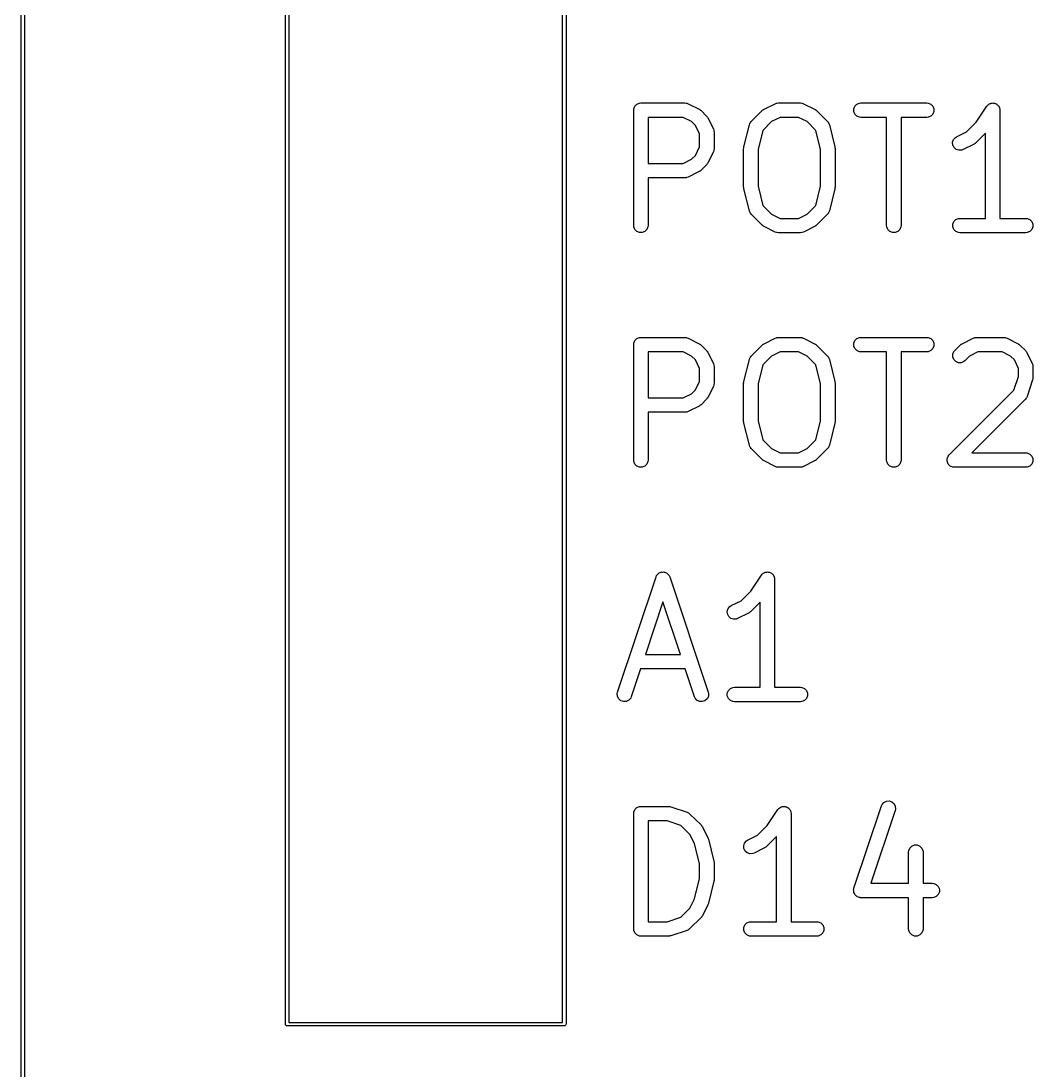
# Model space of a CAD drawing. Header units: inches. Extents: x 3.57 to 5.54, y -5.78 to -1.8.
# Drawn here: x 3.5657 to 3.997, y -2.7708 to -2.323 of the extents above; entities that cross this region are included whole.
import ezdxf

# ---------------------------------------------------------------- set-up
doc = ezdxf.new("R2010")
doc.units = ezdxf.units.IN
doc.header["$MEASUREMENT"] = 0
doc.layers.add('F.Silkscreen', color=41, linetype='CONTINUOUS', true_color=0xf2eda1)

msp = doc.modelspace()

# ---------------------------------------------------------------- linework, layer by layer
at = {"layer": 'F.Silkscreen', "linetype": 'CONTINUOUS'}
for p, q in [((3.56569, -5.78002), (3.56569, -1.80364)), ((3.56719, -1.80439), (3.56719, -5.77927)), ((3.67838, -2.75088), (3.67838, -1.92411)), ((3.67988, -1.92486), (3.67988, -2.75013)), ((3.79649, -2.75013), (3.79649, -1.92486)), ((3.79799, -1.92411), (3.79799, -2.75088)), ((3.82689, -2.36045), (3.82735, -2.35934)), ((3.82735, -2.35934), (3.8282, -2.35849)), ((3.8282, -2.35849), (3.82931, -2.35803)), ((3.82931, -2.35803), (3.82991, -2.35797)), ((3.82991, -2.35797), (3.84865, -2.35797)), ((3.84865, -2.35797), (3.84925, -2.35803)), ((3.84925, -2.35803), (3.84936, -2.35807)), ((3.84936, -2.35807), (3.84947, -2.35808)), ((3.84947, -2.35808), (3.85003, -2.3583)), ((3.85003, -2.3583), (3.85472, -2.36064)), ((3.88243, -2.36064), (3.88712, -2.3583)), ((3.88712, -2.3583), (3.88768, -2.35808)), ((3.88768, -2.35808), (3.88779, -2.35807)), ((3.88779, -2.35807), (3.88789, -2.35803)), ((3.88789, -2.35803), (3.88849, -2.35797)), ((3.88849, -2.35797), (3.89787, -2.35797)), ((3.89787, -2.35797), (3.89847, -2.35803)), ((3.89847, -2.35803), (3.89857, -2.35807)), ((3.89857, -2.35807), (3.89868, -2.35808)), ((3.89868, -2.35808), (3.89924, -2.3583)), ((3.89924, -2.3583), (3.90393, -2.36064)), ((3.92063, -2.36045), (3.92109, -2.35934)), ((3.92109, -2.35934), (3.92194, -2.35849)), ((3.92194, -2.35849), (3.92304, -2.35803)), ((3.92304, -2.35803), (3.92364, -2.35797)), ((3.92364, -2.35797), (3.95177, -2.35797)), ((3.95177, -2.35797), (3.95237, -2.35803)), ((3.95237, -2.35803), (3.95347, -2.35849)), ((3.95347, -2.35849), (3.95432, -2.35934)), ((3.95432, -2.35934), (3.95478, -2.36045)), ((3.97281, -2.36612), (3.97733, -2.35934)), ((3.97733, -2.35934), (3.97771, -2.35888)), ((3.97733, -2.35934), (3.97733, -2.35934)), ((3.97733, -2.35934), (3.97733, -2.35934)), ((3.97733, -2.35934), (3.97733, -2.35934)), ((3.97771, -2.35888), (3.97796, -2.35871)), ((3.97796, -2.35871), (3.97818, -2.35849)), ((3.97818, -2.35849), (3.97846, -2.35838)), ((3.97846, -2.35838), (3.97871, -2.35821)), ((3.97871, -2.35821), (3.97901, -2.35815)), ((3.97901, -2.35815), (3.97929, -2.35803)), ((3.97929, -2.35803), (3.97959, -2.35803)), ((3.97959, -2.35803), (3.97988, -2.35797)), ((3.97988, -2.35797), (3.98018, -2.35803)), ((3.98018, -2.35803), (3.98049, -2.35803)), ((3.98049, -2.35803), (3.98077, -2.35815)), ((3.98077, -2.35815), (3.98106, -2.35821)), ((3.98106, -2.35821), (3.98131, -2.35838)), ((3.98131, -2.35838), (3.9816, -2.35849)), ((3.9816, -2.35849), (3.98181, -2.3587)), ((3.98181, -2.3587), (3.98206, -2.35887)), ((3.98206, -2.35887), (3.98223, -2.35913)), ((3.98223, -2.35913), (3.98244, -2.35934)), ((3.98244, -2.35934), (3.98256, -2.35962)), ((3.98256, -2.35962), (3.98273, -2.35987)), ((3.98273, -2.35987), (3.98279, -2.36017)), ((3.82683, -2.36105), (3.82689, -2.36045)), ((3.82683, -2.41026), (3.82683, -2.36105)), ((3.84793, -2.36412), (3.83298, -2.36412)), ((3.83298, -2.36412), (3.83298, -2.38375)), ((3.85152, -2.36592), (3.84793, -2.36412)), ((3.85472, -2.36064), (3.85497, -2.3608)), ((3.85497, -2.3608), (3.85505, -2.36084)), ((3.85505, -2.36084), (3.85513, -2.3609)), ((3.85513, -2.3609), (3.85523, -2.36096)), ((3.85523, -2.36096), (3.85528, -2.36102)), ((3.85528, -2.36102), (3.85552, -2.36122)), ((3.85552, -2.36122), (3.85786, -2.36356)), ((3.85786, -2.36356), (3.85805, -2.3638)), ((3.85805, -2.3638), (3.85811, -2.36385)), ((3.85811, -2.36385), (3.85817, -2.36394)), ((3.85817, -2.36394), (3.85824, -2.36403)), ((3.85824, -2.36403), (3.85827, -2.3641)), ((3.85827, -2.3641), (3.85844, -2.36436)), ((3.85844, -2.36436), (3.86078, -2.36905)), ((3.87694, -2.3659), (3.88163, -2.36122)), ((3.88163, -2.36122), (3.88187, -2.36102)), ((3.88187, -2.36102), (3.88192, -2.36096)), ((3.88192, -2.36096), (3.88201, -2.3609)), ((3.88201, -2.3609), (3.8821, -2.36084)), ((3.8821, -2.36084), (3.88217, -2.3608)), ((3.88217, -2.3608), (3.88243, -2.36064)), ((3.88922, -2.36412), (3.88563, -2.36592)), ((3.89714, -2.36412), (3.88922, -2.36412)), ((3.90073, -2.36592), (3.89714, -2.36412)), ((3.90393, -2.36064), (3.90419, -2.3608)), ((3.90419, -2.3608), (3.90426, -2.36084)), ((3.90426, -2.36084), (3.90435, -2.3609)), ((3.90435, -2.3609), (3.90444, -2.36096)), ((3.90444, -2.36096), (3.90449, -2.36102)), ((3.90449, -2.36102), (3.90473, -2.36122)), ((3.90473, -2.36122), (3.90942, -2.3659)), ((3.92063, -2.36165), (3.92063, -2.36045)), ((3.92109, -2.36276), (3.92063, -2.36165)), ((3.92194, -2.36361), (3.92109, -2.36276)), ((3.92304, -2.36407), (3.92194, -2.36361)), ((3.92364, -2.36412), (3.92304, -2.36407)), ((3.93463, -2.36412), (3.92364, -2.36412)), ((3.93463, -2.41026), (3.93463, -2.36412)), ((3.95177, -2.36412), (3.94078, -2.36412)), ((3.94078, -2.36412), (3.94078, -2.41026)), ((3.95237, -2.36407), (3.95177, -2.36412)), ((3.95347, -2.36361), (3.95237, -2.36407)), ((3.95432, -2.36276), (3.95347, -2.36361)), ((3.95478, -2.36165), (3.95432, -2.36276)), ((3.95478, -2.36045), (3.95478, -2.36165)), ((3.98279, -2.36017), (3.9829, -2.36045)), ((3.9829, -2.36045), (3.98296, -2.36104)), ((3.98296, -2.36104), (3.98296, -2.36105)), ((3.98296, -2.36105), (3.98296, -2.36105)), ((3.98296, -2.36105), (3.98296, -2.36105)), ((3.98296, -2.36105), (3.98296, -2.40719)), ((3.85316, -2.36756), (3.85152, -2.36592)), ((3.85495, -2.37115), (3.85316, -2.36756)), ((3.87379, -2.37671), (3.87613, -2.36733)), ((3.87613, -2.36733), (3.87634, -2.36677)), ((3.87634, -2.36677), (3.87647, -2.36658)), ((3.87647, -2.36658), (3.87656, -2.36637)), ((3.87656, -2.36637), (3.87694, -2.3659)), ((3.88563, -2.36592), (3.8819, -2.36965)), ((3.90446, -2.36965), (3.90073, -2.36592)), ((3.90942, -2.3659), (3.9098, -2.36637)), ((3.9098, -2.36637), (3.90989, -2.36658)), ((3.90989, -2.36658), (3.91002, -2.36677)), ((3.91002, -2.36677), (3.91022, -2.36733)), ((3.91022, -2.36733), (3.91257, -2.37671)), ((3.96869, -2.37024), (3.97281, -2.36612)), ((3.85495, -2.37673), (3.85495, -2.37115)), ((3.86078, -2.36905), (3.86099, -2.36961)), ((3.86099, -2.36961), (3.861, -2.36972)), ((3.861, -2.36972), (3.86104, -2.36982)), ((3.86104, -2.36982), (3.8611, -2.37042)), ((3.8611, -2.37042), (3.8611, -2.37745)), ((3.8819, -2.36965), (3.87985, -2.37783)), ((3.90651, -2.37783), (3.90446, -2.36965)), ((3.96315, -2.37359), (3.96394, -2.37268)), ((3.96394, -2.37268), (3.96445, -2.37236)), ((3.96445, -2.37236), (3.96869, -2.37024)), ((3.97681, -2.37082), (3.97269, -2.37494)), ((3.97681, -2.40719), (3.97681, -2.37082)), ((3.85316, -2.38032), (3.85495, -2.37673)), ((3.8611, -2.37745), (3.86104, -2.37805)), ((3.8737, -2.3773), (3.87374, -2.37708)), ((3.87371, -2.37735), (3.8737, -2.3773)), ((3.8737, -2.37745), (3.87371, -2.37735)), ((3.8737, -2.39386), (3.8737, -2.37745)), ((3.87374, -2.37708), (3.87376, -2.37685)), ((3.87376, -2.37685), (3.87378, -2.37681)), ((3.87378, -2.37681), (3.87379, -2.37671)), ((3.87985, -2.37783), (3.87985, -2.39348)), ((3.90651, -2.39348), (3.90651, -2.37783)), ((3.91257, -2.37671), (3.91258, -2.37681)), ((3.91258, -2.37681), (3.9126, -2.37685)), ((3.9126, -2.37685), (3.91262, -2.37708)), ((3.91262, -2.37708), (3.91266, -2.3773)), ((3.91266, -2.3773), (3.91265, -2.37735)), ((3.91265, -2.37735), (3.91266, -2.37745)), ((3.91266, -2.37745), (3.91266, -2.39386)), ((3.96277, -2.37473), (3.96315, -2.37359)), ((3.96286, -2.37592), (3.96277, -2.37473)), ((3.9634, -2.377), (3.96286, -2.37592)), ((3.9643, -2.37778), (3.9634, -2.377)), ((3.96544, -2.37816), (3.9643, -2.37778)), ((3.9672, -2.37786), (3.96664, -2.37808)), ((3.97189, -2.37552), (3.9672, -2.37786)), ((3.97215, -2.37535), (3.97189, -2.37552)), ((3.97222, -2.37532), (3.97215, -2.37535)), ((3.97231, -2.37525), (3.97222, -2.37532)), ((3.9724, -2.3752), (3.97231, -2.37525)), ((3.97245, -2.37513), (3.9724, -2.3752)), ((3.97269, -2.37494), (3.97245, -2.37513)), ((3.84793, -2.38375), (3.85152, -2.38196)), ((3.85152, -2.38196), (3.85316, -2.38032)), ((3.86078, -2.37883), (3.85844, -2.38352)), ((3.86099, -2.37827), (3.86078, -2.37883)), ((3.861, -2.37816), (3.86099, -2.37827)), ((3.86104, -2.37805), (3.861, -2.37816)), ((3.96664, -2.37808), (3.96544, -2.37816)), ((3.83298, -2.38375), (3.84793, -2.38375)), ((3.85552, -2.38666), (3.85528, -2.38685)), ((3.85786, -2.38432), (3.85552, -2.38666)), ((3.85805, -2.38408), (3.85786, -2.38432)), ((3.85811, -2.38403), (3.85805, -2.38408)), ((3.85817, -2.38393), (3.85811, -2.38403)), ((3.85824, -2.38385), (3.85817, -2.38393)), ((3.85827, -2.38377), (3.85824, -2.38385)), ((3.85844, -2.38352), (3.85827, -2.38377)), ((3.84865, -2.3899), (3.83298, -2.3899)), ((3.83298, -2.3899), (3.83298, -2.41026)), ((3.84925, -2.38984), (3.84865, -2.3899)), ((3.84936, -2.3898), (3.84925, -2.38984)), ((3.84947, -2.38979), (3.84936, -2.3898)), ((3.85003, -2.38958), (3.84947, -2.38979)), ((3.85472, -2.38723), (3.85003, -2.38958)), ((3.85497, -2.38707), (3.85472, -2.38723)), ((3.85505, -2.38704), (3.85497, -2.38707)), ((3.85513, -2.38697), (3.85505, -2.38704)), ((3.85523, -2.38691), (3.85513, -2.38697)), ((3.85528, -2.38685), (3.85523, -2.38691)), ((3.87371, -2.39396), (3.8737, -2.39386)), ((3.8737, -2.39401), (3.87371, -2.39396)), ((3.87374, -2.39423), (3.8737, -2.39401)), ((3.87376, -2.39446), (3.87374, -2.39423)), ((3.87378, -2.3945), (3.87376, -2.39446)), ((3.87379, -2.3946), (3.87378, -2.3945)), ((3.87613, -2.40398), (3.87379, -2.3946)), ((3.87985, -2.39348), (3.8819, -2.40166)), ((3.90446, -2.40166), (3.90651, -2.39348)), ((3.91257, -2.3946), (3.91022, -2.40398)), ((3.91258, -2.3945), (3.91257, -2.3946)), ((3.9126, -2.39446), (3.91258, -2.3945)), ((3.91262, -2.39423), (3.9126, -2.39446)), ((3.91266, -2.39401), (3.91262, -2.39423)), ((3.91266, -2.39386), (3.91265, -2.39396)), ((3.91265, -2.39396), (3.91266, -2.39401)), ((3.87634, -2.40455), (3.87613, -2.40398)), ((3.87647, -2.40473), (3.87634, -2.40455)), ((3.87656, -2.40494), (3.87647, -2.40473)), ((3.8819, -2.40166), (3.88563, -2.40539)), ((3.90073, -2.40539), (3.90446, -2.40166)), ((3.90989, -2.40473), (3.9098, -2.40494)), ((3.91002, -2.40455), (3.90989, -2.40473)), ((3.91022, -2.40398), (3.91002, -2.40455)), ((3.87694, -2.40541), (3.87656, -2.40494)), ((3.88163, -2.41009), (3.87694, -2.40541)), ((3.88563, -2.40539), (3.88922, -2.40719)), ((3.88922, -2.40719), (3.89714, -2.40719)), ((3.89714, -2.40719), (3.90073, -2.40539)), ((3.90942, -2.40541), (3.90473, -2.41009)), ((3.9098, -2.40494), (3.90942, -2.40541)), ((3.96281, -2.40966), (3.96327, -2.40855)), ((3.96327, -2.40855), (3.96412, -2.4077)), ((3.96412, -2.4077), (3.96523, -2.40725)), ((3.96523, -2.40725), (3.96583, -2.40719)), ((3.96583, -2.40719), (3.97681, -2.40719)), ((3.98296, -2.40719), (3.99395, -2.40719)), ((3.99395, -2.40719), (3.99455, -2.40725)), ((3.99455, -2.40725), (3.99566, -2.4077)), ((3.99566, -2.4077), (3.99651, -2.40855)), ((3.99651, -2.40855), (3.99696, -2.40966)), ((3.82689, -2.41086), (3.82683, -2.41026)), ((3.82735, -2.41197), (3.82689, -2.41086)), ((3.8282, -2.41282), (3.82735, -2.41197)), ((3.82931, -2.41328), (3.8282, -2.41282)), ((3.83051, -2.41328), (3.82931, -2.41328)), ((3.83161, -2.41282), (3.83051, -2.41328)), ((3.83246, -2.41197), (3.83161, -2.41282)), ((3.83292, -2.41086), (3.83246, -2.41197)), ((3.83298, -2.41026), (3.83292, -2.41086)), ((3.88187, -2.41029), (3.88163, -2.41009)), ((3.88192, -2.41035), (3.88187, -2.41029)), ((3.88201, -2.41041), (3.88192, -2.41035)), ((3.8821, -2.41048), (3.88201, -2.41041)), ((3.88217, -2.41051), (3.8821, -2.41048)), ((3.88243, -2.41067), (3.88217, -2.41051)), ((3.88712, -2.41301), (3.88243, -2.41067)), ((3.88768, -2.41323), (3.88712, -2.41301)), ((3.88779, -2.41324), (3.88768, -2.41323)), ((3.88789, -2.41328), (3.88779, -2.41324)), ((3.88849, -2.41334), (3.88789, -2.41328)), ((3.89787, -2.41334), (3.88849, -2.41334)), ((3.89847, -2.41328), (3.89787, -2.41334)), ((3.89857, -2.41324), (3.89847, -2.41328)), ((3.89868, -2.41323), (3.89857, -2.41324)), ((3.89924, -2.41301), (3.89868, -2.41323)), ((3.90393, -2.41067), (3.89924, -2.41301)), ((3.90419, -2.41051), (3.90393, -2.41067)), ((3.90426, -2.41048), (3.90419, -2.41051)), ((3.90435, -2.41041), (3.90426, -2.41048)), ((3.90444, -2.41035), (3.90435, -2.41041)), ((3.90449, -2.41029), (3.90444, -2.41035)), ((3.90473, -2.41009), (3.90449, -2.41029)), ((3.93469, -2.41086), (3.93463, -2.41026)), ((3.93515, -2.41197), (3.93469, -2.41086)), ((3.936, -2.41282), (3.93515, -2.41197)), ((3.93711, -2.41328), (3.936, -2.41282)), ((3.93831, -2.41328), (3.93711, -2.41328)), ((3.93941, -2.41282), (3.93831, -2.41328)), ((3.94026, -2.41197), (3.93941, -2.41282)), ((3.94072, -2.41086), (3.94026, -2.41197)), ((3.94078, -2.41026), (3.94072, -2.41086)), ((3.96281, -2.41086), (3.96281, -2.40966)), ((3.96327, -2.41197), (3.96281, -2.41086)), ((3.96412, -2.41282), (3.96327, -2.41197)), ((3.96523, -2.41328), (3.96412, -2.41282)), ((3.96583, -2.41334), (3.96523, -2.41328)), ((3.99395, -2.41334), (3.96583, -2.41334)), ((3.99455, -2.41328), (3.99395, -2.41334)), ((3.99566, -2.41282), (3.99455, -2.41328)), ((3.99651, -2.41197), (3.99566, -2.41282)), ((3.99696, -2.41086), (3.99651, -2.41197)), ((3.99696, -2.40966), (3.99696, -2.41086)), ((3.8282, -2.45849), (3.82931, -2.45803)), ((3.82931, -2.45803), (3.82991, -2.45797)), ((3.82991, -2.45797), (3.84865, -2.45797)), ((3.84865, -2.45797), (3.84925, -2.45803)), ((3.84925, -2.45803), (3.84936, -2.45807)), ((3.84936, -2.45807), (3.84947, -2.45808)), ((3.84947, -2.45808), (3.85003, -2.4583)), ((3.85003, -2.4583), (3.85472, -2.46064)), ((3.88243, -2.46064), (3.88712, -2.4583)), ((3.88712, -2.4583), (3.88768, -2.45808)), ((3.88768, -2.45808), (3.88779, -2.45807)), ((3.88779, -2.45807), (3.88789, -2.45803)), ((3.88789, -2.45803), (3.88849, -2.45797)), ((3.88849, -2.45797), (3.89787, -2.45797)), ((3.89787, -2.45797), (3.89847, -2.45803)), ((3.89847, -2.45803), (3.89857, -2.45807)), ((3.89857, -2.45807), (3.89868, -2.45808)), ((3.89868, -2.45808), (3.89924, -2.4583)), ((3.89924, -2.4583), (3.90393, -2.46064)), ((3.92194, -2.45849), (3.92304, -2.45803)), ((3.92304, -2.45803), (3.92364, -2.45797)), ((3.92364, -2.45797), (3.95177, -2.45797)), ((3.95177, -2.45797), (3.95237, -2.45803)), ((3.95237, -2.45803), (3.95347, -2.45849)), ((3.96679, -2.46064), (3.97148, -2.4583)), ((3.97148, -2.4583), (3.97204, -2.45808)), ((3.97204, -2.45808), (3.97215, -2.45807)), ((3.97215, -2.45807), (3.97226, -2.45803)), ((3.97226, -2.45803), (3.97286, -2.45797)), ((3.97286, -2.45797), (3.98457, -2.45797)), ((3.98457, -2.45797), (3.98517, -2.45803)), ((3.98517, -2.45803), (3.98528, -2.45807)), ((3.98528, -2.45807), (3.98539, -2.45808)), ((3.98539, -2.45808), (3.98595, -2.4583)), ((3.98595, -2.4583), (3.99064, -2.46064)), ((3.82683, -2.46105), (3.82689, -2.46045)), ((3.82683, -2.51026), (3.82683, -2.46105)), ((3.82689, -2.46045), (3.82735, -2.45934)), ((3.82735, -2.45934), (3.8282, -2.45849)), ((3.85472, -2.46064), (3.85497, -2.4608)), ((3.85497, -2.4608), (3.85505, -2.46084)), ((3.85505, -2.46084), (3.85513, -2.4609)), ((3.85513, -2.4609), (3.85523, -2.46096)), ((3.85523, -2.46096), (3.85528, -2.46102)), ((3.85528, -2.46102), (3.85552, -2.46122)), ((3.85552, -2.46122), (3.85786, -2.46356)), ((3.87694, -2.4659), (3.88163, -2.46122)), ((3.88163, -2.46122), (3.88187, -2.46102)), ((3.88187, -2.46102), (3.88192, -2.46096)), ((3.88192, -2.46096), (3.88201, -2.4609)), ((3.88201, -2.4609), (3.8821, -2.46084)), ((3.8821, -2.46084), (3.88217, -2.4608)), ((3.88217, -2.4608), (3.88243, -2.46064)), ((3.90393, -2.46064), (3.90419, -2.4608)), ((3.90419, -2.4608), (3.90426, -2.46084)), ((3.90426, -2.46084), (3.90435, -2.4609)), ((3.90435, -2.4609), (3.90444, -2.46096)), ((3.90444, -2.46096), (3.90449, -2.46102)), ((3.90449, -2.46102), (3.90473, -2.46122)), ((3.90473, -2.46122), (3.90942, -2.4659)), ((3.92063, -2.46045), (3.92109, -2.45934)), ((3.92063, -2.46165), (3.92063, -2.46045)), ((3.92109, -2.46276), (3.92063, -2.46165)), ((3.92109, -2.45934), (3.92194, -2.45849)), ((3.92194, -2.46361), (3.92109, -2.46276)), ((3.95347, -2.45849), (3.95432, -2.45934)), ((3.95432, -2.46276), (3.95347, -2.46361)), ((3.95432, -2.45934), (3.95478, -2.46045)), ((3.95478, -2.46165), (3.95432, -2.46276)), ((3.95478, -2.46045), (3.95478, -2.46165)), ((3.96365, -2.46356), (3.966, -2.46122)), ((3.966, -2.46122), (3.96623, -2.46102)), ((3.96623, -2.46102), (3.96628, -2.46096)), ((3.96628, -2.46096), (3.96638, -2.4609)), ((3.96638, -2.4609), (3.96646, -2.46084)), ((3.96646, -2.46084), (3.96654, -2.4608)), ((3.96654, -2.4608), (3.96679, -2.46064)), ((3.99064, -2.46064), (3.9909, -2.4608)), ((3.9909, -2.4608), (3.99097, -2.46084)), ((3.99097, -2.46084), (3.99105, -2.4609)), ((3.99105, -2.4609), (3.99115, -2.46096)), ((3.99115, -2.46096), (3.9912, -2.46102)), ((3.9912, -2.46102), (3.99144, -2.46122)), ((3.99144, -2.46122), (3.99378, -2.46356)), ((3.84793, -2.46412), (3.83298, -2.46412)), ((3.83298, -2.46412), (3.83298, -2.48375)), ((3.85152, -2.46592), (3.84793, -2.46412)), ((3.85316, -2.46756), (3.85152, -2.46592)), ((3.85786, -2.46356), (3.85805, -2.4638)), ((3.85805, -2.4638), (3.85811, -2.46385)), ((3.85811, -2.46385), (3.85817, -2.46394)), ((3.85817, -2.46394), (3.85824, -2.46403)), ((3.85824, -2.46403), (3.85827, -2.4641)), ((3.85827, -2.4641), (3.85844, -2.46436)), ((3.85844, -2.46436), (3.86078, -2.46905)), ((3.87379, -2.47671), (3.87613, -2.46733)), ((3.87613, -2.46733), (3.87634, -2.46677)), ((3.87634, -2.46677), (3.87647, -2.46658)), ((3.87647, -2.46658), (3.87656, -2.46637)), ((3.87656, -2.46637), (3.87694, -2.4659)), ((3.88563, -2.46592), (3.8819, -2.46965)), ((3.88922, -2.46412), (3.88563, -2.46592)), ((3.89714, -2.46412), (3.88922, -2.46412)), ((3.90073, -2.46592), (3.89714, -2.46412)), ((3.90446, -2.46965), (3.90073, -2.46592)), ((3.90942, -2.4659), (3.9098, -2.46637)), ((3.9098, -2.46637), (3.90989, -2.46658)), ((3.90989, -2.46658), (3.91002, -2.46677)), ((3.91002, -2.46677), (3.91022, -2.46733)), ((3.91022, -2.46733), (3.91257, -2.47671)), ((3.92304, -2.46407), (3.92194, -2.46361)), ((3.92364, -2.46412), (3.92304, -2.46407)), ((3.93463, -2.46412), (3.92364, -2.46412)), ((3.93463, -2.51026), (3.93463, -2.46412)), ((3.95177, -2.46412), (3.94078, -2.46412)), ((3.94078, -2.46412), (3.94078, -2.51026)), ((3.95237, -2.46407), (3.95177, -2.46412)), ((3.95347, -2.46361), (3.95237, -2.46407)), ((3.96281, -2.46514), (3.96327, -2.46403)), ((3.96281, -2.46634), (3.96281, -2.46514)), ((3.96327, -2.46744), (3.96281, -2.46634)), ((3.96327, -2.46403), (3.96365, -2.46356)), ((3.96999, -2.46592), (3.968, -2.46791)), ((3.97358, -2.46412), (3.96999, -2.46592)), ((3.98385, -2.46412), (3.97358, -2.46412)), ((3.98744, -2.46592), (3.98385, -2.46412)), ((3.98908, -2.46756), (3.98744, -2.46592)), ((3.99378, -2.46356), (3.99397, -2.4638)), ((3.99397, -2.4638), (3.99403, -2.46385)), ((3.99403, -2.46385), (3.99409, -2.46394)), ((3.99409, -2.46394), (3.99416, -2.46403)), ((3.99416, -2.46403), (3.99419, -2.4641)), ((3.99419, -2.4641), (3.99436, -2.46436)), ((3.99436, -2.46436), (3.9967, -2.46905)), ((3.85495, -2.47115), (3.85316, -2.46756)), ((3.85495, -2.47673), (3.85495, -2.47115)), ((3.86078, -2.46905), (3.86099, -2.46961)), ((3.86099, -2.46961), (3.861, -2.46972)), ((3.861, -2.46972), (3.86104, -2.46982)), ((3.86104, -2.46982), (3.8611, -2.47042)), ((3.8611, -2.47042), (3.8611, -2.47745)), ((3.8819, -2.46965), (3.87985, -2.47783)), ((3.90651, -2.47783), (3.90446, -2.46965)), ((3.96412, -2.46829), (3.96327, -2.46744)), ((3.96523, -2.46875), (3.96412, -2.46829)), ((3.96643, -2.46875), (3.96523, -2.46875)), ((3.96754, -2.46829), (3.96643, -2.46875)), ((3.968, -2.46791), (3.96754, -2.46829)), ((3.99087, -2.47115), (3.98908, -2.46756)), ((3.99087, -2.47461), (3.99087, -2.47115)), ((3.9967, -2.46905), (3.99691, -2.46961)), ((3.99691, -2.46961), (3.99692, -2.46972)), ((3.99692, -2.46972), (3.99696, -2.46982)), ((3.99696, -2.46982), (3.99702, -2.47042)), ((3.99702, -2.47042), (3.99702, -2.47511)), ((3.98892, -2.48048), (3.99087, -2.47461)), ((3.99687, -2.47608), (3.99452, -2.48311)), ((3.99693, -2.47578), (3.99687, -2.47608)), ((3.99696, -2.47571), (3.99693, -2.47578)), ((3.99698, -2.4756), (3.99696, -2.47571)), ((3.997, -2.47549), (3.99698, -2.4756)), ((3.99702, -2.47511), (3.99699, -2.47541)), ((3.99699, -2.47541), (3.997, -2.47549)), ((3.85152, -2.48196), (3.85316, -2.48032)), ((3.85316, -2.48032), (3.85495, -2.47673)), ((3.86078, -2.47883), (3.85844, -2.48352)), ((3.86099, -2.47827), (3.86078, -2.47883)), ((3.861, -2.47816), (3.86099, -2.47827)), ((3.86104, -2.47805), (3.861, -2.47816)), ((3.8611, -2.47745), (3.86104, -2.47805)), ((3.8737, -2.4773), (3.87374, -2.47708)), ((3.87371, -2.47735), (3.8737, -2.4773)), ((3.8737, -2.47745), (3.87371, -2.47735)), ((3.8737, -2.49386), (3.8737, -2.47745)), ((3.87374, -2.47708), (3.87376, -2.47685)), ((3.87376, -2.47685), (3.87378, -2.47681)), ((3.87378, -2.47681), (3.87379, -2.47671)), ((3.87985, -2.47783), (3.87985, -2.49348)), ((3.90651, -2.49348), (3.90651, -2.47783)), ((3.91257, -2.47671), (3.91258, -2.47681)), ((3.91258, -2.47681), (3.9126, -2.47685)), ((3.9126, -2.47685), (3.91262, -2.47708)), ((3.91262, -2.47708), (3.91266, -2.4773)), ((3.91266, -2.4773), (3.91265, -2.47735)), ((3.91265, -2.47735), (3.91266, -2.47745)), ((3.91266, -2.47745), (3.91266, -2.49386)), ((3.96131, -2.50809), (3.98892, -2.48048)), ((3.83298, -2.48375), (3.84793, -2.48375)), ((3.84793, -2.48375), (3.85152, -2.48196)), ((3.85786, -2.48432), (3.85552, -2.48666)), ((3.85805, -2.48408), (3.85786, -2.48432)), ((3.85811, -2.48403), (3.85805, -2.48408)), ((3.85817, -2.48393), (3.85811, -2.48403)), ((3.85824, -2.48385), (3.85817, -2.48393)), ((3.85827, -2.48377), (3.85824, -2.48385)), ((3.85844, -2.48352), (3.85827, -2.48377)), ((3.99378, -2.48432), (3.97091, -2.50719)), ((3.99416, -2.48385), (3.99378, -2.48432)), ((3.9942, -2.48375), (3.99416, -2.48385)), ((3.99428, -2.48366), (3.9942, -2.48375)), ((3.99452, -2.48311), (3.99428, -2.48366)), ((3.84936, -2.4898), (3.84925, -2.48984)), ((3.84947, -2.48979), (3.84936, -2.4898)), ((3.85003, -2.48958), (3.84947, -2.48979)), ((3.85472, -2.48723), (3.85003, -2.48958)), ((3.85497, -2.48707), (3.85472, -2.48723)), ((3.85505, -2.48704), (3.85497, -2.48707)), ((3.85513, -2.48697), (3.85505, -2.48704)), ((3.85523, -2.48691), (3.85513, -2.48697)), ((3.85528, -2.48685), (3.85523, -2.48691)), ((3.85552, -2.48666), (3.85528, -2.48685)), ((3.84865, -2.4899), (3.83298, -2.4899)), ((3.83298, -2.4899), (3.83298, -2.51026)), ((3.84925, -2.48984), (3.84865, -2.4899)), ((3.87371, -2.49396), (3.8737, -2.49386)), ((3.8737, -2.49401), (3.87371, -2.49396)), ((3.87374, -2.49423), (3.8737, -2.49401)), ((3.87376, -2.49446), (3.87374, -2.49423)), ((3.87985, -2.49348), (3.8819, -2.50166)), ((3.90446, -2.50166), (3.90651, -2.49348)), ((3.91262, -2.49423), (3.9126, -2.49446)), ((3.91266, -2.49401), (3.91262, -2.49423)), ((3.91266, -2.49386), (3.91265, -2.49396)), ((3.91265, -2.49396), (3.91266, -2.49401)), ((3.87378, -2.4945), (3.87376, -2.49446)), ((3.87379, -2.4946), (3.87378, -2.4945)), ((3.87613, -2.50398), (3.87379, -2.4946)), ((3.91257, -2.4946), (3.91022, -2.50398)), ((3.91258, -2.4945), (3.91257, -2.4946)), ((3.9126, -2.49446), (3.91258, -2.4945)), ((3.8819, -2.50166), (3.88563, -2.50539)), ((3.90073, -2.50539), (3.90446, -2.50166)), ((3.87634, -2.50455), (3.87613, -2.50398)), ((3.87647, -2.50473), (3.87634, -2.50455)), ((3.87656, -2.50494), (3.87647, -2.50473)), ((3.87694, -2.50541), (3.87656, -2.50494)), ((3.88163, -2.51009), (3.87694, -2.50541)), ((3.88563, -2.50539), (3.88922, -2.50719)), ((3.88922, -2.50719), (3.89714, -2.50719)), ((3.89714, -2.50719), (3.90073, -2.50539)), ((3.90942, -2.50541), (3.90473, -2.51009)), ((3.9098, -2.50494), (3.90942, -2.50541)), ((3.90989, -2.50473), (3.9098, -2.50494)), ((3.91002, -2.50455), (3.90989, -2.50473)), ((3.91022, -2.50398), (3.91002, -2.50455)), ((3.97091, -2.50719), (3.99395, -2.50719)), ((3.99395, -2.50719), (3.99455, -2.50725)), ((3.99455, -2.50725), (3.99566, -2.5077)), ((3.99566, -2.5077), (3.99651, -2.50855)), ((3.82689, -2.51086), (3.82683, -2.51026)), ((3.82735, -2.51197), (3.82689, -2.51086)), ((3.8282, -2.51282), (3.82735, -2.51197)), ((3.83246, -2.51197), (3.83161, -2.51282)), ((3.83292, -2.51086), (3.83246, -2.51197)), ((3.83298, -2.51026), (3.83292, -2.51086)), ((3.88187, -2.51029), (3.88163, -2.51009)), ((3.88192, -2.51035), (3.88187, -2.51029)), ((3.88201, -2.51041), (3.88192, -2.51035)), ((3.8821, -2.51048), (3.88201, -2.51041)), ((3.88217, -2.51051), (3.8821, -2.51048)), ((3.88243, -2.51067), (3.88217, -2.51051)), ((3.88712, -2.51301), (3.88243, -2.51067)), ((3.90393, -2.51067), (3.89924, -2.51301)), ((3.90419, -2.51051), (3.90393, -2.51067)), ((3.90426, -2.51048), (3.90419, -2.51051)), ((3.90435, -2.51041), (3.90426, -2.51048)), ((3.90444, -2.51035), (3.90435, -2.51041)), ((3.90449, -2.51029), (3.90444, -2.51035)), ((3.90473, -2.51009), (3.90449, -2.51029)), ((3.93469, -2.51086), (3.93463, -2.51026)), ((3.93515, -2.51197), (3.93469, -2.51086)), ((3.936, -2.51282), (3.93515, -2.51197)), ((3.94026, -2.51197), (3.93941, -2.51282)), ((3.94072, -2.51086), (3.94026, -2.51197)), ((3.94078, -2.51026), (3.94072, -2.51086)), ((3.96047, -2.50966), (3.9606, -2.50934)), ((3.96047, -2.51086), (3.96047, -2.50966)), ((3.96055, -2.51107), (3.96047, -2.51086)), ((3.96093, -2.51197), (3.96055, -2.51107)), ((3.9606, -2.50934), (3.96093, -2.50855)), ((3.96093, -2.50855), (3.96131, -2.50809)), ((3.96093, -2.50855), (3.96093, -2.50855)), ((3.96177, -2.51282), (3.96093, -2.51197)), ((3.99651, -2.51197), (3.99566, -2.51282)), ((3.99651, -2.50855), (3.99696, -2.50966)), ((3.99696, -2.51086), (3.99651, -2.51197)), ((3.99696, -2.50966), (3.99696, -2.51086)), ((3.82931, -2.51328), (3.8282, -2.51282)), ((3.83051, -2.51328), (3.82931, -2.51328)), ((3.83161, -2.51282), (3.83051, -2.51328)), ((3.88768, -2.51323), (3.88712, -2.51301)), ((3.88779, -2.51324), (3.88768, -2.51323)), ((3.88789, -2.51328), (3.88779, -2.51324)), ((3.88849, -2.51334), (3.88789, -2.51328)), ((3.89787, -2.51334), (3.88849, -2.51334)), ((3.89847, -2.51328), (3.89787, -2.51334)), ((3.89857, -2.51324), (3.89847, -2.51328)), ((3.89868, -2.51323), (3.89857, -2.51324)), ((3.89924, -2.51301), (3.89868, -2.51323)), ((3.93711, -2.51328), (3.936, -2.51282)), ((3.93831, -2.51328), (3.93711, -2.51328)), ((3.93941, -2.51282), (3.93831, -2.51328)), ((3.96256, -2.51314), (3.96177, -2.51282)), ((3.96288, -2.51328), (3.96256, -2.51314)), ((3.96348, -2.51334), (3.96288, -2.51328)), ((3.96288, -2.51328), (3.96288, -2.51328)), ((3.99395, -2.51334), (3.96348, -2.51334)), ((3.99455, -2.51328), (3.99395, -2.51334)), ((3.99566, -2.51282), (3.99455, -2.51328)), ((3.81996, -2.60929), (3.83636, -2.56008)), ((3.83636, -2.56008), (3.83661, -2.55953)), ((3.83661, -2.55953), (3.83675, -2.55936)), ((3.83675, -2.55936), (3.83685, -2.55916)), ((3.83685, -2.55916), (3.83714, -2.55891)), ((3.83714, -2.55891), (3.83739, -2.55862)), ((3.83739, -2.55862), (3.83759, -2.55852)), ((3.83759, -2.55852), (3.83776, -2.55838)), ((3.83776, -2.55838), (3.83812, -2.55826)), ((3.83812, -2.55826), (3.83847, -2.55808)), ((3.83847, -2.55808), (3.83869, -2.55807)), ((3.83869, -2.55807), (3.8389, -2.558)), ((3.8389, -2.558), (3.83928, -2.55802)), ((3.83928, -2.55802), (3.83966, -2.558)), ((3.83966, -2.558), (3.83987, -2.55807)), ((3.83987, -2.55807), (3.84009, -2.55808)), ((3.84009, -2.55808), (3.84044, -2.55826)), ((3.84044, -2.55826), (3.8408, -2.55838)), ((3.8408, -2.55838), (3.84097, -2.55852)), ((3.84097, -2.55852), (3.84117, -2.55862)), ((3.84117, -2.55862), (3.84142, -2.55891)), ((3.84142, -2.55891), (3.84171, -2.55916)), ((3.84171, -2.55916), (3.84181, -2.55936)), ((3.84181, -2.55936), (3.84195, -2.55953)), ((3.84195, -2.55953), (3.8422, -2.56008)), ((3.8422, -2.56008), (3.8586, -2.60929)), ((3.87673, -2.56612), (3.88125, -2.55934)), ((3.88125, -2.55934), (3.88163, -2.55888)), ((3.88125, -2.55934), (3.88125, -2.55934)), ((3.88125, -2.55934), (3.88125, -2.55934)), ((3.88125, -2.55934), (3.88125, -2.55934)), ((3.88163, -2.55888), (3.88188, -2.55871)), ((3.88188, -2.55871), (3.8821, -2.55849)), ((3.8821, -2.55849), (3.88238, -2.55838)), ((3.88238, -2.55838), (3.88263, -2.55821)), ((3.88263, -2.55821), (3.88292, -2.55815)), ((3.88292, -2.55815), (3.88321, -2.55803)), ((3.88321, -2.55803), (3.88351, -2.55803)), ((3.88351, -2.55803), (3.8838, -2.55797)), ((3.8838, -2.55797), (3.8841, -2.55803)), ((3.8841, -2.55803), (3.88441, -2.55803)), ((3.88441, -2.55803), (3.88468, -2.55815)), ((3.88468, -2.55815), (3.88498, -2.55821)), ((3.88498, -2.55821), (3.88523, -2.55838)), ((3.88523, -2.55838), (3.88551, -2.55849)), ((3.88551, -2.55849), (3.88573, -2.5587)), ((3.88573, -2.5587), (3.88598, -2.55887)), ((3.88598, -2.55887), (3.88615, -2.55912)), ((3.88615, -2.55912), (3.88636, -2.55934)), ((3.88636, -2.55934), (3.88648, -2.55962)), ((3.88648, -2.55962), (3.88665, -2.55987)), ((3.88665, -2.55987), (3.88671, -2.56017)), ((3.88671, -2.56017), (3.88682, -2.56045)), ((3.88682, -2.56045), (3.88688, -2.56104)), ((3.88688, -2.56104), (3.88688, -2.56105)), ((3.88688, -2.56105), (3.88688, -2.56105)), ((3.88688, -2.56105), (3.88688, -2.56105)), ((3.88688, -2.56105), (3.88688, -2.60719)), ((3.86837, -2.57236), (3.87261, -2.57024)), ((3.87261, -2.57024), (3.87673, -2.56612)), ((3.83928, -2.57078), (3.83183, -2.59313)), ((3.84673, -2.59313), (3.83928, -2.57078)), ((3.86669, -2.57473), (3.86707, -2.57359)), ((3.86678, -2.57592), (3.86669, -2.57473)), ((3.86707, -2.57359), (3.86786, -2.57268)), ((3.86786, -2.57268), (3.86837, -2.57236)), ((3.88073, -2.57082), (3.87661, -2.57494)), ((3.88073, -2.60719), (3.88073, -2.57082)), ((3.86732, -2.577), (3.86678, -2.57592)), ((3.86822, -2.57778), (3.86732, -2.577)), ((3.86936, -2.57816), (3.86822, -2.57778)), ((3.87056, -2.57808), (3.86936, -2.57816)), ((3.87112, -2.57786), (3.87056, -2.57808)), ((3.87581, -2.57552), (3.87112, -2.57786)), ((3.87607, -2.57536), (3.87581, -2.57552)), ((3.87614, -2.57532), (3.87607, -2.57536)), ((3.87623, -2.57525), (3.87614, -2.57532)), ((3.87632, -2.5752), (3.87623, -2.57525)), ((3.87637, -2.57513), (3.87632, -2.5752)), ((3.87661, -2.57494), (3.87637, -2.57513)), ((3.83183, -2.59313), (3.84673, -2.59313)), ((3.82978, -2.59928), (3.82579, -2.61123)), ((3.84878, -2.59928), (3.82978, -2.59928)), ((3.85277, -2.61123), (3.84878, -2.59928)), ((3.81982, -2.60988), (3.81996, -2.60929)), ((3.81991, -2.61107), (3.81982, -2.60988)), ((3.8586, -2.60929), (3.85874, -2.60988)), ((3.85874, -2.60988), (3.85865, -2.61107)), ((3.86673, -2.60966), (3.86719, -2.60855)), ((3.86673, -2.61086), (3.86673, -2.60966)), ((3.86719, -2.60855), (3.86804, -2.6077)), ((3.86804, -2.6077), (3.86914, -2.60725)), ((3.86914, -2.60725), (3.86974, -2.60719)), ((3.86974, -2.60719), (3.88073, -2.60719)), ((3.88688, -2.60719), (3.89787, -2.60719)), ((3.89787, -2.60719), (3.89847, -2.60725)), ((3.89847, -2.60725), (3.89958, -2.6077)), ((3.89958, -2.6077), (3.90042, -2.60855)), ((3.90042, -2.60855), (3.90088, -2.60966)), ((3.90088, -2.60966), (3.90088, -2.61086)), ((3.82045, -2.61215), (3.81991, -2.61107)), ((3.82135, -2.61293), (3.82045, -2.61215)), ((3.82249, -2.61331), (3.82135, -2.61293)), ((3.82369, -2.61323), (3.82249, -2.61331)), ((3.82476, -2.61269), (3.82369, -2.61323)), ((3.82555, -2.61178), (3.82476, -2.61269)), ((3.82579, -2.61123), (3.82555, -2.61178)), ((3.85301, -2.61178), (3.85277, -2.61123)), ((3.8538, -2.61269), (3.85301, -2.61178)), ((3.85487, -2.61323), (3.8538, -2.61269)), ((3.85607, -2.61331), (3.85487, -2.61323)), ((3.85721, -2.61293), (3.85607, -2.61331)), ((3.85811, -2.61215), (3.85721, -2.61293)), ((3.85865, -2.61107), (3.85811, -2.61215)), ((3.86719, -2.61197), (3.86673, -2.61086)), ((3.86804, -2.61282), (3.86719, -2.61197)), ((3.86914, -2.61328), (3.86804, -2.61282)), ((3.86974, -2.61334), (3.86914, -2.61328)), ((3.89787, -2.61334), (3.86974, -2.61334)), ((3.89847, -2.61328), (3.89787, -2.61334)), ((3.89958, -2.61282), (3.89847, -2.61328)), ((3.90042, -2.61197), (3.89958, -2.61282)), ((3.90088, -2.61086), (3.90042, -2.61197)), ((3.82689, -2.66045), (3.82735, -2.65934)), ((3.82735, -2.65934), (3.8282, -2.65849)), ((3.8282, -2.65849), (3.82931, -2.65803)), ((3.82931, -2.65803), (3.82991, -2.65797)), ((3.82991, -2.65797), (3.84162, -2.65797)), ((3.84162, -2.65797), (3.84193, -2.658)), ((3.84193, -2.658), (3.84201, -2.658)), ((3.84201, -2.658), (3.84211, -2.65802)), ((3.84211, -2.65802), (3.84222, -2.65803)), ((3.84222, -2.65803), (3.8423, -2.65806)), ((3.8423, -2.65806), (3.8426, -2.65813)), ((3.8426, -2.65813), (3.84963, -2.66047)), ((3.88376, -2.66612), (3.88828, -2.65934)), ((3.88828, -2.65934), (3.88866, -2.65888)), ((3.88828, -2.65934), (3.88828, -2.65934)), ((3.88828, -2.65934), (3.88828, -2.65934)), ((3.88828, -2.65934), (3.88828, -2.65934)), ((3.88866, -2.65888), (3.88891, -2.65871)), ((3.88891, -2.65871), (3.88913, -2.65849)), ((3.88913, -2.65849), (3.88941, -2.65838)), ((3.88941, -2.65838), (3.88966, -2.65821)), ((3.88966, -2.65821), (3.88995, -2.65815)), ((3.88995, -2.65815), (3.89024, -2.65803)), ((3.89024, -2.65803), (3.89054, -2.65803)), ((3.89054, -2.65803), (3.89083, -2.65797)), ((3.89083, -2.65797), (3.89113, -2.65803)), ((3.89113, -2.65803), (3.89144, -2.65803)), ((3.89144, -2.65803), (3.89171, -2.65815)), ((3.89171, -2.65815), (3.89201, -2.65821)), ((3.89201, -2.65821), (3.89226, -2.65838)), ((3.89226, -2.65838), (3.89254, -2.65849)), ((3.89254, -2.65849), (3.89276, -2.6587)), ((3.89276, -2.6587), (3.89301, -2.65887)), ((3.89301, -2.65887), (3.89318, -2.65912)), ((3.89318, -2.65912), (3.89339, -2.65934)), ((3.89339, -2.65934), (3.89351, -2.65962)), ((3.89351, -2.65962), (3.89368, -2.65987)), ((3.89368, -2.65987), (3.89374, -2.66017)), ((3.92073, -2.69288), (3.93244, -2.65773)), ((3.93828, -2.65968), (3.92791, -2.69078)), ((3.93244, -2.65773), (3.93269, -2.65718)), ((3.93269, -2.65718), (3.93348, -2.65628)), ((3.93348, -2.65628), (3.93455, -2.65574)), ((3.93455, -2.65574), (3.93575, -2.65565)), ((3.93575, -2.65565), (3.93688, -2.65603)), ((3.93688, -2.65603), (3.93779, -2.65682)), ((3.93779, -2.65682), (3.93833, -2.65789)), ((3.93841, -2.65909), (3.93828, -2.65968)), ((3.93833, -2.65789), (3.93841, -2.65909)), ((3.82683, -2.66105), (3.82689, -2.66045)), ((3.82683, -2.71026), (3.82683, -2.66105)), ((3.84112, -2.66412), (3.83298, -2.66412)), ((3.83298, -2.66412), (3.83298, -2.70719)), ((3.84699, -2.66608), (3.84112, -2.66412)), ((3.84963, -2.66047), (3.85018, -2.66072)), ((3.85018, -2.66072), (3.85026, -2.66079)), ((3.85026, -2.66079), (3.85036, -2.66084)), ((3.85036, -2.66084), (3.85083, -2.66122)), ((3.85083, -2.66122), (3.85552, -2.6659)), ((3.89374, -2.66017), (3.89385, -2.66045)), ((3.89385, -2.66045), (3.89391, -2.66104)), ((3.89391, -2.66104), (3.89391, -2.66105)), ((3.89391, -2.66105), (3.89391, -2.66105)), ((3.89391, -2.66105), (3.89391, -2.66105)), ((3.89391, -2.66105), (3.89391, -2.70719)), ((3.85081, -2.6699), (3.84699, -2.66608)), ((3.85552, -2.6659), (3.85571, -2.66614)), ((3.85571, -2.66614), (3.85577, -2.66619)), ((3.85577, -2.66619), (3.85583, -2.66629)), ((3.85583, -2.66629), (3.8559, -2.66637)), ((3.8559, -2.66637), (3.85593, -2.66645)), ((3.85593, -2.66645), (3.85609, -2.6667)), ((3.85609, -2.6667), (3.85844, -2.67139)), ((3.87964, -2.67024), (3.88376, -2.66612)), ((3.85278, -2.67384), (3.85081, -2.6699)), ((3.85844, -2.67139), (3.85845, -2.67143)), ((3.85845, -2.67143), (3.85847, -2.67145)), ((3.85847, -2.67145), (3.85856, -2.6717)), ((3.85856, -2.6717), (3.85865, -2.67195)), ((3.85865, -2.67195), (3.85865, -2.67198)), ((3.85865, -2.67198), (3.85867, -2.67202)), ((3.85867, -2.67202), (3.86101, -2.68139)), ((3.8741, -2.67359), (3.87489, -2.67268)), ((3.87489, -2.67268), (3.8754, -2.67236)), ((3.8754, -2.67236), (3.87964, -2.67024)), ((3.88776, -2.67082), (3.88364, -2.67494)), ((3.88776, -2.70719), (3.88776, -2.67082)), ((3.85495, -2.68252), (3.85278, -2.67384)), ((3.87372, -2.67473), (3.8741, -2.67359)), ((3.87381, -2.67592), (3.87372, -2.67473)), ((3.87435, -2.677), (3.87381, -2.67592)), ((3.87525, -2.67778), (3.87435, -2.677)), ((3.87639, -2.67816), (3.87525, -2.67778)), ((3.87815, -2.67786), (3.87759, -2.67808)), ((3.88284, -2.67552), (3.87815, -2.67786)), ((3.8831, -2.67536), (3.88284, -2.67552)), ((3.88317, -2.67532), (3.8831, -2.67536)), ((3.88326, -2.67525), (3.88317, -2.67532)), ((3.88335, -2.6752), (3.88326, -2.67525)), ((3.8834, -2.67513), (3.88335, -2.6752)), ((3.88364, -2.67494), (3.8834, -2.67513)), ((3.944, -2.67745), (3.94406, -2.67685)), ((3.944, -2.69078), (3.944, -2.67745)), ((3.94406, -2.67685), (3.94452, -2.67574)), ((3.94452, -2.67574), (3.94537, -2.6749)), ((3.94537, -2.6749), (3.94648, -2.67444)), ((3.94648, -2.67444), (3.94768, -2.67444)), ((3.94768, -2.67444), (3.94879, -2.6749)), ((3.94879, -2.6749), (3.94964, -2.67574)), ((3.94964, -2.67574), (3.9501, -2.67685)), ((3.9501, -2.67685), (3.95015, -2.67745)), ((3.95015, -2.67745), (3.95015, -2.69078)), ((3.86101, -2.68139), (3.86103, -2.6815)), ((3.86103, -2.6815), (3.86104, -2.68154)), ((3.86104, -2.68154), (3.86107, -2.68177)), ((3.86107, -2.68177), (3.8611, -2.68199)), ((3.8611, -2.68199), (3.86109, -2.68204)), ((3.86109, -2.68204), (3.8611, -2.68214)), ((3.8611, -2.68214), (3.8611, -2.68917)), ((3.87759, -2.67808), (3.87639, -2.67816)), ((3.85495, -2.68879), (3.85495, -2.68252)), ((3.85278, -2.69747), (3.85495, -2.68879)), ((3.86101, -2.68992), (3.85867, -2.69929)), ((3.86103, -2.68981), (3.86101, -2.68992)), ((3.86104, -2.68977), (3.86103, -2.68981)), ((3.86107, -2.68954), (3.86104, -2.68977)), ((3.8611, -2.68932), (3.86107, -2.68954)), ((3.8611, -2.68917), (3.86109, -2.68928)), ((3.86109, -2.68928), (3.8611, -2.68932)), ((3.92791, -2.69078), (3.944, -2.69078)), ((3.95015, -2.69078), (3.95411, -2.69078)), ((3.95411, -2.69078), (3.95471, -2.69084)), ((3.95471, -2.69084), (3.95582, -2.6913)), ((3.95582, -2.6913), (3.95667, -2.69215)), ((3.92059, -2.69347), (3.92063, -2.69332)), ((3.92063, -2.69396), (3.92059, -2.69347)), ((3.92063, -2.69326), (3.92066, -2.69318)), ((3.92063, -2.69332), (3.92063, -2.69326)), ((3.92063, -2.69446), (3.92063, -2.69396)), ((3.92067, -2.69456), (3.92063, -2.69446)), ((3.92066, -2.69318), (3.92073, -2.69288)), ((3.92068, -2.69467), (3.92067, -2.69456)), ((3.9209, -2.69511), (3.92068, -2.69467)), ((3.92109, -2.69557), (3.9209, -2.69511)), ((3.92117, -2.69564), (3.92109, -2.69557)), ((3.92121, -2.69574), (3.92117, -2.69564)), ((3.92159, -2.69607), (3.92121, -2.69574)), ((3.95667, -2.69557), (3.95582, -2.69642)), ((3.95667, -2.69215), (3.95713, -2.69326)), ((3.95713, -2.69446), (3.95667, -2.69557)), ((3.95713, -2.69326), (3.95713, -2.69446)), ((3.85081, -2.70141), (3.85278, -2.69747)), ((3.85844, -2.69992), (3.85609, -2.70461)), ((3.85845, -2.69988), (3.85844, -2.69992)), ((3.85847, -2.69986), (3.85845, -2.69988)), ((3.85856, -2.69961), (3.85847, -2.69986)), ((3.85865, -2.69936), (3.85856, -2.69961)), ((3.85867, -2.69929), (3.85865, -2.69933)), ((3.85865, -2.69933), (3.85865, -2.69936)), ((3.92194, -2.69642), (3.92159, -2.69607)), ((3.92204, -2.69646), (3.92194, -2.69642)), ((3.92212, -2.69653), (3.92204, -2.69646)), ((3.92259, -2.69669), (3.92212, -2.69653)), ((3.92304, -2.69687), (3.92259, -2.69669)), ((3.9232, -2.69689), (3.92304, -2.69687)), ((3.92326, -2.69691), (3.9232, -2.69689)), ((3.92334, -2.6969), (3.92326, -2.69691)), ((3.92364, -2.69693), (3.92334, -2.6969)), ((3.944, -2.69693), (3.92364, -2.69693)), ((3.944, -2.71026), (3.944, -2.69693)), ((3.95411, -2.69693), (3.95015, -2.69693)), ((3.95015, -2.69693), (3.95015, -2.71026)), ((3.95471, -2.69687), (3.95411, -2.69693)), ((3.95582, -2.69642), (3.95471, -2.69687)), ((3.84699, -2.70523), (3.85081, -2.70141)), ((3.85609, -2.70461), (3.85593, -2.70487)), ((3.83298, -2.70719), (3.84112, -2.70719)), ((3.84112, -2.70719), (3.84699, -2.70523)), ((3.85552, -2.70541), (3.85083, -2.71009)), ((3.85571, -2.70517), (3.85552, -2.70541)), ((3.85577, -2.70512), (3.85571, -2.70517)), ((3.85583, -2.70502), (3.85577, -2.70512)), ((3.8559, -2.70494), (3.85583, -2.70502)), ((3.85593, -2.70487), (3.8559, -2.70494)), ((3.87376, -2.70966), (3.87422, -2.70855)), ((3.87422, -2.70855), (3.87507, -2.7077)), ((3.87507, -2.7077), (3.87618, -2.70725)), ((3.87618, -2.70725), (3.87678, -2.70719)), ((3.87678, -2.70719), (3.88776, -2.70719)), ((3.89391, -2.70719), (3.9049, -2.70719)), ((3.9049, -2.70719), (3.9055, -2.70725)), ((3.9055, -2.70725), (3.90661, -2.7077)), ((3.90661, -2.7077), (3.90745, -2.70855)), ((3.90745, -2.70855), (3.90791, -2.70966)), ((3.82689, -2.71086), (3.82683, -2.71026)), ((3.82735, -2.71197), (3.82689, -2.71086)), ((3.8282, -2.71282), (3.82735, -2.71197)), ((3.82931, -2.71328), (3.8282, -2.71282)), ((3.82991, -2.71334), (3.82931, -2.71328)), ((3.84162, -2.71334), (3.82991, -2.71334)), ((3.84193, -2.71331), (3.84162, -2.71334)), ((3.84201, -2.71331), (3.84193, -2.71331)), ((3.84211, -2.71329), (3.84201, -2.71331)), ((3.84222, -2.71328), (3.84211, -2.71329)), ((3.8423, -2.71325), (3.84222, -2.71328)), ((3.8426, -2.71318), (3.8423, -2.71325)), ((3.84963, -2.71084), (3.8426, -2.71318)), ((3.85018, -2.71059), (3.84963, -2.71084)), ((3.85026, -2.71052), (3.85018, -2.71059)), ((3.85036, -2.71048), (3.85026, -2.71052)), ((3.85083, -2.71009), (3.85036, -2.71048)), ((3.87376, -2.71086), (3.87376, -2.70966)), ((3.87422, -2.71197), (3.87376, -2.71086)), ((3.87507, -2.71282), (3.87422, -2.71197)), ((3.87618, -2.71328), (3.87507, -2.71282)), ((3.87678, -2.71334), (3.87618, -2.71328)), ((3.9049, -2.71334), (3.87678, -2.71334)), ((3.9055, -2.71328), (3.9049, -2.71334)), ((3.90661, -2.71282), (3.9055, -2.71328)), ((3.90745, -2.71197), (3.90661, -2.71282)), ((3.90791, -2.71086), (3.90745, -2.71197)), ((3.90791, -2.70966), (3.90791, -2.71086)), ((3.94406, -2.71086), (3.944, -2.71026)), ((3.94452, -2.71197), (3.94406, -2.71086)), ((3.94537, -2.71282), (3.94452, -2.71197)), ((3.94648, -2.71328), (3.94537, -2.71282)), ((3.94768, -2.71328), (3.94648, -2.71328)), ((3.94879, -2.71282), (3.94768, -2.71328)), ((3.94964, -2.71197), (3.94879, -2.71282)), ((3.9501, -2.71086), (3.94964, -2.71197)), ((3.95015, -2.71026), (3.9501, -2.71086)), ((3.67844, -2.75117), (3.67838, -2.75088)), ((3.67885, -2.75157), (3.67844, -2.75117)), ((3.67913, -2.75163), (3.67885, -2.75157)), ((3.79724, -2.75163), (3.67913, -2.75163)), ((3.67988, -2.75013), (3.79649, -2.75013)), ((3.79753, -2.75157), (3.79724, -2.75163)), ((3.79794, -2.75117), (3.79753, -2.75157)), ((3.79799, -2.75088), (3.79794, -2.75117))]:
    msp.add_line(p, q, dxfattribs=at)

doc.saveas('drawing.dxf')
